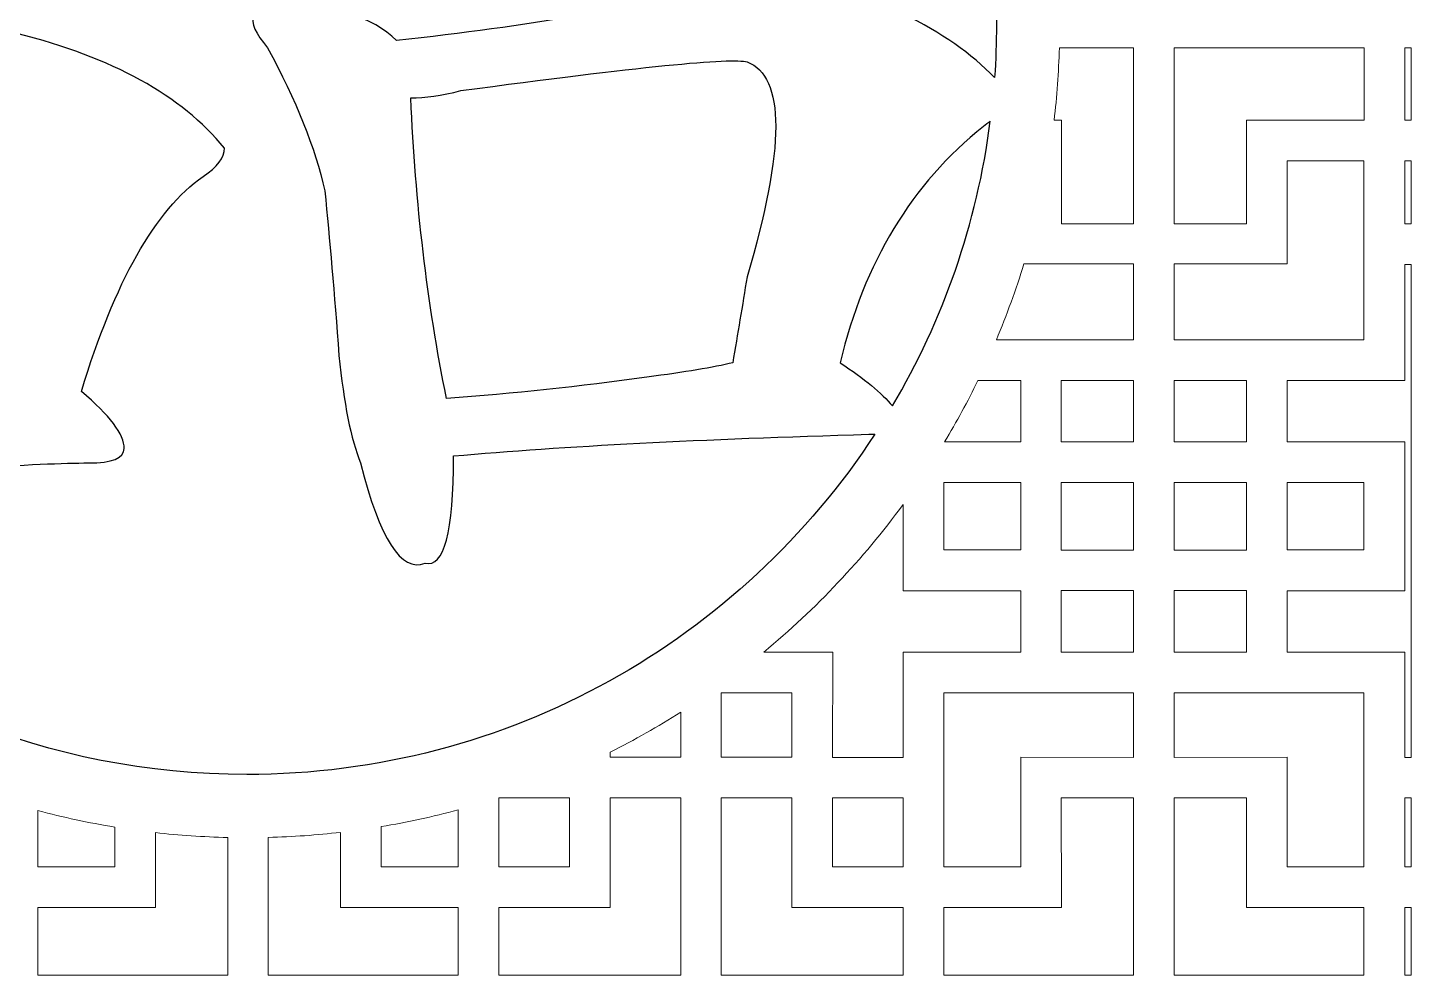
# Model space of a CAD drawing. Header units: centimetres. Extents: x -193 to 324, y -200 to 64.
# Drawn here: x -9.3 to 51.9, y -110 to -68.1 of the extents above; entities that cross this region are included whole.
import ezdxf

# ---------------------------------------------------------------- set-up
doc = ezdxf.new("R2010")
doc.units = ezdxf.units.CM
doc.header["$MEASUREMENT"] = 0
doc.layers.add('layer 1', color=7, linetype='Continuous')

msp = doc.modelspace()

# ---------------------------------------------------------------- linework, layer by layer
at = {"layer": 'layer 1', "color": 114}
for points, knots in [([(-16.30946, -39.21366), (-26.19893, -44.96351), (-32.84914, -55.67453), (-32.84914, -67.93565), (-32.84914, -67.93565), (-32.84914, -75.38704), (-30.39301, -82.26597), (-26.24635, -87.80673), (-26.24635, -87.80673), (-26.54278, -87.09723), (-26.72474, -85.98844), (-26.94446, -84.48589), (-26.94446, -84.48589), (-27.31544, -81.94894), (-27.68841, -79.62994), (-27.8913, -77.50631), (-27.8913, -77.50631), (-28.74346, -74.55757), (-29.58209, -72.54215), (-30.43425, -71.4871), (-30.43425, -71.4871), (-31.27288, -70.21562), (-30.96178, -69.57988), (-29.47388, -69.57988), (-29.47388, -69.57988), (-27.16088, -69.57988), (-25.36188, -70.21562), (-24.0904, -71.4871), (-24.0904, -71.4871), (-18.16587, -70.85136), (-13.72924, -69.90452), (-10.7805, -68.63304), (-10.7805, -68.63304), (-10.34766, -68.43015), (-10.03655, -68.32194), (-9.82013, -68.32194), (-9.82013, -68.32194), (-5.59992, -69.37699), (-2.52944, -71.06778), (-0.63576, -73.39431), (-0.63576, -73.39431), (-0.63576, -73.81362), (-0.94686, -74.23294), (-1.5826, -74.65226), (-1.5826, -74.65226), (-3.69271, -76.14015), (-5.49171, -79.30531), (-6.96608, -84.17479), (-6.96608, -84.17479), (-5.70813, -85.22984), (-5.07239, -86.06847), (-5.07239, -86.70421), (-5.07239, -86.70421), (-5.07239, -87.12353), (-5.59992, -87.33995), (-6.65497, -87.33995), (-6.65497, -87.33995), (-8.76508, -87.33995), (-13.83745, -87.65105), (-21.87209, -88.28679), (-21.87209, -88.28679), (-21.87209, -90.10958), (-22.05688, -91.37801), (-22.4304, -92.08418), (-22.4304, -92.08418), (-16.48461, -97.69546), (-8.46782, -101.13565), (0.35086, -101.13565), (0.35086, -101.13565), (11.9961, -101.13565), (22.24305, -95.13671), (28.16926, -86.06121), (28.16926, -86.06121), (28.08605, -86.06606), (27.99785, -86.06579), (27.90479, -86.06847), (27.90479, -86.06847), (20.50582, -86.2822), (14.37846, -86.596), (9.50899, -87.02884), (9.50899, -87.02884), (9.50899, -90.41042), (9.08967, -91.993), (8.25104, -91.77658), (8.25104, -91.77658), (7.19599, -92.1959), (6.23562, -90.72153), (5.39698, -87.33995), (5.39698, -87.33995), (4.96414, -86.28489), (4.65304, -84.70231), (4.43661, -82.57868), (4.43661, -82.57868), (4.23372, -79.83284), (4.0173, -77.41163), (3.8144, -75.28799), (3.8144, -75.28799), (3.38156, -73.39431), (2.54293, -71.27067), (1.27145, -68.95767), (1.27145, -68.95767), (0.2164, -67.6862), (0.43282, -67.05046), (1.90719, -67.05046), (1.90719, -67.05046), (4.23372, -67.05046), (5.92451, -67.57799), (6.97956, -68.63304), (6.97956, -68.63304), (12.89057, -67.9973), (17.65183, -67.15867), (21.24984, -66.10362), (21.24984, -66.10362), (22.30489, -65.67078), (23.04546, -65.37472), (23.46815, -65.46788), (23.46815, -65.46788), (28.11701, -66.49254), (31.43304, -68.1776), (33.47008, -70.26905), (33.47008, -70.26905), (33.52364, -69.4982), (33.55086, -68.72009), (33.55086, -67.93565), (33.55086, -67.93565), (33.55086, -56.71138), (27.9778, -46.78621), (19.44846, -40.77679), (19.44846, -40.77679), (19.56162, -40.97996), (19.63006, -41.18021), (19.65373, -41.3775), (19.65373, -41.3775), (19.45084, -41.79681), (18.92331, -42.32434), (18.07115, -42.96008), (18.07115, -42.96008), (15.10889, -45.2866), (13.2152, -48.87108), (12.36304, -53.74056), (12.36304, -53.74056), (13.2152, -54.36277), (13.63452, -54.99851), (13.63452, -55.63424), (13.63452, -55.63424), (13.41809, -56.05356), (12.79588, -56.26998), (11.7273, -56.26998), (11.7273, -56.26998), (10.67225, -56.4864), (8.98146, -56.6893), (6.65493, -56.90572), (6.65493, -56.90572), (2.43472, -57.12214), (-2.00192, -57.43324), (-6.65497, -57.85256), (-6.65497, -57.85256), (-6.65497, -59.97619), (-7.1825, -60.92304), (-8.23755, -60.70661), (-8.23755, -60.70661), (-9.2926, -60.92304), (-10.14476, -59.86798), (-10.7805, -57.54145), (-10.7805, -57.54145), (-11.19982, -56.90572), (-11.61913, -55.43135), (-12.03845, -53.10482), (-12.03845, -53.10482), (-12.25487, -50.98119), (-12.67419, -48.34355), (-13.30992, -45.17839), (-13.30992, -45.17839), (-14.16208, -42.21613), (-15.10892, -40.30892), (-16.16398, -39.47028), (-16.16398, -39.47028), (-16.2178, -39.38096), (-16.2663, -39.29542), (-16.30946, -39.21366)], [0, 0, 0, 0, 0.02173913, 0.02173913, 0.02173913, 0.02173913, 0.04347826, 0.04347826, 0.04347826, 0.04347826, 0.06521739, 0.06521739, 0.06521739, 0.06521739, 0.08695652, 0.08695652, 0.08695652, 0.08695652, 0.10869565, 0.10869565, 0.10869565, 0.10869565, 0.13043478, 0.13043478, 0.13043478, 0.13043478, 0.15217391, 0.15217391, 0.15217391, 0.15217391, 0.17391304, 0.17391304, 0.17391304, 0.17391304, 0.19565217, 0.19565217, 0.19565217, 0.19565217, 0.2173913, 0.2173913, 0.2173913, 0.2173913, 0.23913043, 0.23913043, 0.23913043, 0.23913043, 0.26086957, 0.26086957, 0.26086957, 0.26086957, 0.2826087, 0.2826087, 0.2826087, 0.2826087, 0.30434783, 0.30434783, 0.30434783, 0.30434783, 0.32608696, 0.32608696, 0.32608696, 0.32608696, 0.34782609, 0.34782609, 0.34782609, 0.34782609, 0.36956522, 0.36956522, 0.36956522, 0.36956522, 0.39130435, 0.39130435, 0.39130435, 0.39130435, 0.41304348, 0.41304348, 0.41304348, 0.41304348, 0.43478261, 0.43478261, 0.43478261, 0.43478261, 0.45652174, 0.45652174, 0.45652174, 0.45652174, 0.47826087, 0.47826087, 0.47826087, 0.47826087, 0.5, 0.5, 0.5, 0.5, 0.52173913, 0.52173913, 0.52173913, 0.52173913, 0.54347826, 0.54347826, 0.54347826, 0.54347826, 0.56521739, 0.56521739, 0.56521739, 0.56521739, 0.58695652, 0.58695652, 0.58695652, 0.58695652, 0.60869565, 0.60869565, 0.60869565, 0.60869565, 0.63043478, 0.63043478, 0.63043478, 0.63043478, 0.65217391, 0.65217391, 0.65217391, 0.65217391, 0.67391304, 0.67391304, 0.67391304, 0.67391304, 0.69565217, 0.69565217, 0.69565217, 0.69565217, 0.7173913, 0.7173913, 0.7173913, 0.7173913, 0.73913043, 0.73913043, 0.73913043, 0.73913043, 0.76086957, 0.76086957, 0.76086957, 0.76086957, 0.7826087, 0.7826087, 0.7826087, 0.7826087, 0.80434783, 0.80434783, 0.80434783, 0.80434783, 0.82608696, 0.82608696, 0.82608696, 0.82608696, 0.84782609, 0.84782609, 0.84782609, 0.84782609, 0.86956522, 0.86956522, 0.86956522, 0.86956522, 0.89130435, 0.89130435, 0.89130435, 0.89130435, 0.91304348, 0.91304348, 0.91304348, 0.91304348, 0.93478261, 0.93478261, 0.93478261, 0.93478261, 0.95652174, 0.95652174, 0.95652174, 0.95652174, 1, 1, 1, 1]), ([(22.50779, -69.57988), (21.87205, -69.37699), (17.65183, -69.7963), (9.83362, -70.85136), (9.83362, -70.85136), (8.98146, -71.06778), (8.25104, -71.17599), (7.6153, -71.17599), (7.6153, -71.17599), (7.8182, -75.81552), (8.34572, -80.26568), (9.19788, -84.48589), (9.19788, -84.48589), (12.16015, -84.26947), (15.10889, -83.95837), (18.07115, -83.53905), (18.07115, -83.53905), (19.76194, -83.32263), (21.03342, -83.10621), (21.87205, -82.90331), (21.87205, -82.90331), (22.08847, -81.63184), (22.30489, -80.36036), (22.50779, -79.10242), (22.50779, -79.10242), (24.19858, -73.39431), (24.19858, -70.21562), (22.50779, -69.57988)], [0, 0, 0, 0, 0.125, 0.125, 0.125, 0.125, 0.25, 0.25, 0.25, 0.25, 0.375, 0.375, 0.375, 0.375, 0.5, 0.5, 0.5, 0.5, 0.625, 0.625, 0.625, 0.625, 0.75, 0.75, 0.75, 0.75, 1, 1, 1, 1]), ([(33.2787, -72.20478), (32.6934, -76.76208), (31.18373, -81.03058), (28.94374, -84.81599), (28.94374, -84.81599), (28.471, -84.25129), (27.70627, -83.61101), (26.63331, -82.90331), (26.63331, -82.90331), (27.68837, -78.46668), (29.79847, -74.97689), (32.97716, -72.43394), (32.97716, -72.43394), (33.08431, -72.35444), (33.18485, -72.27801), (33.2787, -72.20478)], [0, 0, 0, 0, 0.2, 0.2, 0.2, 0.2, 0.4, 0.4, 0.4, 0.4, 0.6, 0.6, 0.6, 0.6, 1, 1, 1, 1])]:
    msp.add_open_spline(points, degree=3, knots=knots, dxfattribs=at)
at = {"layer": 'layer 1', "color": 114, "lineweight": 9}
for points, knots in [([(36.33651, -68.96236), (36.33651, -68.96236), (39.62442, -68.9624), (39.62442, -68.9624), (39.62442, -68.9624), (39.62442, -68.9624), (39.62442, -76.7524), (39.62442, -76.7524), (39.62442, -76.7524), (39.62442, -76.7524), (36.42692, -76.7524), (36.42692, -76.7524), (36.42692, -76.7524), (36.42692, -76.7524), (36.42692, -72.1624), (36.42692, -72.1624), (36.42692, -72.1624), (36.42692, -72.1624), (36.10526, -72.16241), (36.10526, -72.16241), (36.10526, -72.16241), (36.22853, -71.10894), (36.30628, -70.04157), (36.33651, -68.96236)], [0, 0, 0, 0, 0.14285714, 0.14285714, 0.14285714, 0.14285714, 0.28571429, 0.28571429, 0.28571429, 0.28571429, 0.42857143, 0.42857143, 0.42857143, 0.42857143, 0.57142857, 0.57142857, 0.57142857, 0.57142857, 0.71428571, 0.71428571, 0.71428571, 0.71428571, 1, 1, 1, 1]), ([(41.42398, -68.9624), (41.42398, -68.9624), (41.42398, -76.7524), (41.42398, -76.7524), (41.42398, -76.7524), (41.42398, -76.7524), (44.62148, -76.7524), (44.62148, -76.7524), (44.62148, -76.7524), (44.62148, -76.7524), (44.62148, -72.1624), (44.62148, -72.1624), (44.62148, -72.1624), (44.62148, -72.1624), (49.82898, -72.1624), (49.82898, -72.1624), (49.82898, -72.1624), (49.82898, -72.1624), (49.82898, -68.9624), (49.82898, -68.9624), (49.82898, -68.9624), (49.82898, -68.9624), (41.42398, -68.9624), (41.42398, -68.9624)], [0, 0, 0, 0, 0.14285714, 0.14285714, 0.14285714, 0.14285714, 0.28571429, 0.28571429, 0.28571429, 0.28571429, 0.42857143, 0.42857143, 0.42857143, 0.42857143, 0.57142857, 0.57142857, 0.57142857, 0.57142857, 0.71428571, 0.71428571, 0.71428571, 0.71428571, 1, 1, 1, 1]), ([(51.92243, -72.16238), (51.92243, -72.16238), (51.62898, -72.1624), (51.62898, -72.1624), (51.62898, -72.1624), (51.62898, -72.1624), (51.62898, -68.9624), (51.62898, -68.9624), (51.62898, -68.9624), (51.62898, -68.9624), (51.92243, -68.9624), (51.92243, -68.9624), (51.92243, -68.9624), (51.92243, -68.9624), (51.92243, -72.16238), (51.92243, -72.16238)], [0, 0, 0, 0, 0.2, 0.2, 0.2, 0.2, 0.4, 0.4, 0.4, 0.4, 0.6, 0.6, 0.6, 0.6, 1, 1, 1, 1]), ([(49.82648, -81.88739), (49.82648, -81.88739), (49.82648, -73.9624), (49.82648, -73.9624), (49.82648, -73.9624), (49.82648, -73.9624), (46.42245, -73.9624), (46.42245, -73.9624), (46.42245, -73.9624), (46.42245, -73.9624), (46.42398, -78.51865), (46.42398, -78.51865), (46.42398, -78.51865), (46.42398, -78.51865), (41.42398, -78.51865), (41.42398, -78.51865), (41.42398, -78.51865), (41.42398, -78.51865), (41.42398, -81.88739), (41.42398, -81.88739), (41.42398, -81.88739), (41.42398, -81.88739), (49.82648, -81.88739), (49.82648, -81.88739)], [0, 0, 0, 0, 0.14285714, 0.14285714, 0.14285714, 0.14285714, 0.28571429, 0.28571429, 0.28571429, 0.28571429, 0.42857143, 0.42857143, 0.42857143, 0.42857143, 0.57142857, 0.57142857, 0.57142857, 0.57142857, 0.71428571, 0.71428571, 0.71428571, 0.71428571, 1, 1, 1, 1]), ([(51.92243, -76.75241), (51.92243, -76.75241), (51.62898, -76.7524), (51.62898, -76.7524), (51.62898, -76.7524), (51.62898, -76.7524), (51.62898, -73.9624), (51.62898, -73.9624), (51.62898, -73.9624), (51.62898, -73.9624), (51.92243, -73.96239), (51.92243, -73.96239), (51.92243, -73.96239), (51.92243, -73.96239), (51.92243, -76.75241), (51.92243, -76.75241)], [0, 0, 0, 0, 0.2, 0.2, 0.2, 0.2, 0.4, 0.4, 0.4, 0.4, 0.6, 0.6, 0.6, 0.6, 1, 1, 1, 1]), ([(33.54652, -81.88745), (33.54652, -81.88745), (39.62442, -81.88739), (39.62442, -81.88739), (39.62442, -81.88739), (39.62442, -81.88739), (39.62442, -78.51865), (39.62442, -78.51865), (39.62442, -78.51865), (39.62442, -78.51865), (34.76955, -78.51862), (34.76955, -78.51862), (34.76955, -78.51862), (34.41673, -79.66707), (34.008, -80.79108), (33.54652, -81.88745)], [0, 0, 0, 0, 0.2, 0.2, 0.2, 0.2, 0.4, 0.4, 0.4, 0.4, 0.6, 0.6, 0.6, 0.6, 1, 1, 1, 1]), ([(51.92243, -100.37738), (51.92243, -100.37738), (51.62898, -100.3774), (51.62898, -100.3774), (51.62898, -100.3774), (51.62898, -100.3774), (51.62898, -95.7149), (51.62898, -95.7149), (51.62898, -95.7149), (51.62898, -95.7149), (46.42398, -95.71739), (46.42398, -95.71739), (46.42398, -95.71739), (46.42398, -95.71739), (46.42398, -92.99739), (46.42398, -92.99739), (46.42398, -92.99739), (46.42398, -92.99739), (51.62898, -92.9974), (51.62898, -92.9974), (51.62898, -92.9974), (51.62898, -92.9974), (51.62898, -86.40239), (51.62898, -86.40239), (51.62898, -86.40239), (51.62898, -86.40239), (46.42398, -86.4024), (46.42398, -86.4024), (46.42398, -86.4024), (46.42398, -86.4024), (46.42398, -83.68989), (46.42398, -83.68989), (46.42398, -83.68989), (46.42398, -83.68989), (51.62898, -83.68989), (51.62898, -83.68989), (51.62898, -83.68989), (51.62898, -83.68989), (51.62898, -78.55239), (51.62898, -78.55239), (51.62898, -78.55239), (51.62898, -78.55239), (51.92243, -78.55238), (51.92243, -78.55238), (51.92243, -78.55238), (51.92243, -78.55238), (51.92243, -100.37738), (51.92243, -100.37738)], [0, 0, 0, 0, 0.07692308, 0.07692308, 0.07692308, 0.07692308, 0.15384615, 0.15384615, 0.15384615, 0.15384615, 0.23076923, 0.23076923, 0.23076923, 0.23076923, 0.30769231, 0.30769231, 0.30769231, 0.30769231, 0.38461538, 0.38461538, 0.38461538, 0.38461538, 0.46153846, 0.46153846, 0.46153846, 0.46153846, 0.53846154, 0.53846154, 0.53846154, 0.53846154, 0.61538462, 0.61538462, 0.61538462, 0.61538462, 0.69230769, 0.69230769, 0.69230769, 0.69230769, 0.76923077, 0.76923077, 0.76923077, 0.76923077, 0.84615385, 0.84615385, 0.84615385, 0.84615385, 1, 1, 1, 1]), ([(31.25836, -86.40244), (31.25836, -86.40244), (34.62442, -86.4024), (34.62442, -86.4024), (34.62442, -86.4024), (34.62442, -86.4024), (34.62442, -83.68989), (34.62442, -83.68989), (34.62442, -83.68989), (34.62442, -83.68989), (32.72848, -83.68993), (32.72848, -83.68993), (32.72848, -83.68993), (32.27641, -84.61708), (31.78565, -85.52196), (31.25836, -86.40244)], [0, 0, 0, 0, 0.2, 0.2, 0.2, 0.2, 0.4, 0.4, 0.4, 0.4, 0.6, 0.6, 0.6, 0.6, 1, 1, 1, 1]), ([(36.42442, -83.6874), (36.42442, -83.6874), (39.62442, -83.6874), (39.62442, -83.6874), (39.62442, -83.6874), (39.62442, -83.6874), (39.62442, -86.4024), (39.62442, -86.4024), (39.62442, -86.4024), (39.62442, -86.4024), (36.42442, -86.4024), (36.42442, -86.4024), (36.42442, -86.4024), (36.42442, -86.4024), (36.42442, -83.6874), (36.42442, -83.6874)], [0, 0, 0, 0, 0.2, 0.2, 0.2, 0.2, 0.4, 0.4, 0.4, 0.4, 0.6, 0.6, 0.6, 0.6, 1, 1, 1, 1]), ([(44.62398, -83.6874), (44.62398, -83.6874), (41.42398, -83.6874), (41.42398, -83.6874), (41.42398, -83.6874), (41.42398, -83.6874), (41.42398, -86.4024), (41.42398, -86.4024), (41.42398, -86.4024), (41.42398, -86.4024), (44.62398, -86.4024), (44.62398, -86.4024), (44.62398, -86.4024), (44.62398, -86.4024), (44.62398, -83.6874), (44.62398, -83.6874)], [0, 0, 0, 0, 0.2, 0.2, 0.2, 0.2, 0.4, 0.4, 0.4, 0.4, 0.6, 0.6, 0.6, 0.6, 1, 1, 1, 1]), ([(31.22192, -88.2024), (31.22192, -88.2024), (34.62942, -88.2024), (34.62942, -88.2024), (34.62942, -88.2024), (34.62942, -88.2024), (34.62942, -91.19239), (34.62942, -91.19239), (34.62942, -91.19239), (34.62942, -91.19239), (31.22192, -91.19239), (31.22192, -91.19239), (31.22192, -91.19239), (31.22192, -91.19239), (31.22192, -88.2024), (31.22192, -88.2024)], [0, 0, 0, 0, 0.2, 0.2, 0.2, 0.2, 0.4, 0.4, 0.4, 0.4, 0.6, 0.6, 0.6, 0.6, 1, 1, 1, 1]), ([(36.42442, -88.2024), (36.42442, -88.2024), (39.62442, -88.2024), (39.62442, -88.2024), (39.62442, -88.2024), (39.62442, -88.2024), (39.62442, -91.19739), (39.62442, -91.19739), (39.62442, -91.19739), (39.62442, -91.19739), (36.42442, -91.19739), (36.42442, -91.19739), (36.42442, -91.19739), (36.42442, -91.19739), (36.42442, -88.2024), (36.42442, -88.2024)], [0, 0, 0, 0, 0.2, 0.2, 0.2, 0.2, 0.4, 0.4, 0.4, 0.4, 0.6, 0.6, 0.6, 0.6, 1, 1, 1, 1]), ([(44.62398, -88.2024), (44.62398, -88.2024), (41.42398, -88.2024), (41.42398, -88.2024), (41.42398, -88.2024), (41.42398, -88.2024), (41.42398, -91.19739), (41.42398, -91.19739), (41.42398, -91.19739), (41.42398, -91.19739), (44.62398, -91.19739), (44.62398, -91.19739), (44.62398, -91.19739), (44.62398, -91.19739), (44.62398, -88.2024), (44.62398, -88.2024)], [0, 0, 0, 0, 0.2, 0.2, 0.2, 0.2, 0.4, 0.4, 0.4, 0.4, 0.6, 0.6, 0.6, 0.6, 1, 1, 1, 1]), ([(49.82648, -88.2024), (49.82648, -88.2024), (46.41898, -88.2024), (46.41898, -88.2024), (46.41898, -88.2024), (46.41898, -88.2024), (46.41898, -91.19239), (46.41898, -91.19239), (46.41898, -91.19239), (46.41898, -91.19239), (49.82648, -91.19239), (49.82648, -91.19239), (49.82648, -91.19239), (49.82648, -91.19239), (49.82648, -88.2024), (49.82648, -88.2024)], [0, 0, 0, 0, 0.2, 0.2, 0.2, 0.2, 0.4, 0.4, 0.4, 0.4, 0.6, 0.6, 0.6, 0.6, 1, 1, 1, 1]), ([(23.24463, -95.71742), (23.24463, -95.71742), (26.30439, -95.71739), (26.30439, -95.71739), (26.30439, -95.71739), (26.30439, -95.71739), (26.29192, -100.3774), (26.29192, -100.3774), (26.29192, -100.3774), (26.29192, -100.3774), (29.41942, -100.3774), (29.41942, -100.3774), (29.41942, -100.3774), (29.41942, -100.3774), (29.41942, -95.7149), (29.41942, -95.7149), (29.41942, -95.7149), (29.41942, -95.7149), (34.62442, -95.71739), (34.62442, -95.71739), (34.62442, -95.71739), (34.62442, -95.71739), (34.62442, -92.99739), (34.62442, -92.99739), (34.62442, -92.99739), (34.62442, -92.99739), (29.41942, -92.9974), (29.41942, -92.9974), (29.41942, -92.9974), (29.41942, -92.9974), (29.41958, -89.17413), (29.41958, -89.17413), (29.41958, -89.17413), (27.64076, -91.60438), (25.56456, -93.80336), (23.24463, -95.71742)], [0, 0, 0, 0, 0.1, 0.1, 0.1, 0.1, 0.2, 0.2, 0.2, 0.2, 0.3, 0.3, 0.3, 0.3, 0.4, 0.4, 0.4, 0.4, 0.5, 0.5, 0.5, 0.5, 0.6, 0.6, 0.6, 0.6, 0.7, 0.7, 0.7, 0.7, 0.8, 0.8, 0.8, 0.8, 1, 1, 1, 1]), ([(36.42442, -92.9949), (36.42442, -92.9949), (39.62442, -92.9949), (39.62442, -92.9949), (39.62442, -92.9949), (39.62442, -92.9949), (39.62442, -95.71739), (39.62442, -95.71739), (39.62442, -95.71739), (39.62442, -95.71739), (36.42442, -95.71739), (36.42442, -95.71739), (36.42442, -95.71739), (36.42442, -95.71739), (36.42442, -92.9949), (36.42442, -92.9949)], [0, 0, 0, 0, 0.2, 0.2, 0.2, 0.2, 0.4, 0.4, 0.4, 0.4, 0.6, 0.6, 0.6, 0.6, 1, 1, 1, 1]), ([(44.62398, -92.9949), (44.62398, -92.9949), (41.42398, -92.9949), (41.42398, -92.9949), (41.42398, -92.9949), (41.42398, -92.9949), (41.42398, -95.71739), (41.42398, -95.71739), (41.42398, -95.71739), (41.42398, -95.71739), (44.62398, -95.71739), (44.62398, -95.71739), (44.62398, -95.71739), (44.62398, -95.71739), (44.62398, -92.9949), (44.62398, -92.9949)], [0, 0, 0, 0, 0.2, 0.2, 0.2, 0.2, 0.4, 0.4, 0.4, 0.4, 0.6, 0.6, 0.6, 0.6, 1, 1, 1, 1]), ([(21.35692, -97.5149), (21.35692, -97.5149), (24.48942, -97.5149), (24.48942, -97.5149), (24.48942, -97.5149), (24.48942, -97.5149), (24.48942, -100.3724), (24.48942, -100.3724), (24.48942, -100.3724), (24.48942, -100.3724), (21.35692, -100.3724), (21.35692, -100.3724), (21.35692, -100.3724), (21.35692, -100.3724), (21.35692, -97.5149), (21.35692, -97.5149)], [0, 0, 0, 0, 0.2, 0.2, 0.2, 0.2, 0.4, 0.4, 0.4, 0.4, 0.6, 0.6, 0.6, 0.6, 1, 1, 1, 1]), ([(34.62442, -100.3724), (34.62442, -100.3724), (39.62442, -100.3774), (39.62442, -100.3774), (39.62442, -100.3774), (39.62442, -100.3774), (39.62442, -97.5174), (39.62442, -97.5174), (39.62442, -97.5174), (39.62442, -97.5174), (31.22192, -97.5174), (31.22192, -97.5174), (31.22192, -97.5174), (31.22192, -97.5174), (31.22192, -105.2199), (31.22192, -105.2199), (31.22192, -105.2199), (31.22192, -105.2199), (34.62442, -105.2199), (34.62442, -105.2199), (34.62442, -105.2199), (34.62442, -105.2199), (34.62442, -100.3724), (34.62442, -100.3724)], [0, 0, 0, 0, 0.14285714, 0.14285714, 0.14285714, 0.14285714, 0.28571429, 0.28571429, 0.28571429, 0.28571429, 0.42857143, 0.42857143, 0.42857143, 0.42857143, 0.57142857, 0.57142857, 0.57142857, 0.57142857, 0.71428571, 0.71428571, 0.71428571, 0.71428571, 1, 1, 1, 1]), ([(46.42398, -100.3724), (46.42398, -100.3724), (41.42398, -100.3774), (41.42398, -100.3774), (41.42398, -100.3774), (41.42398, -100.3774), (41.42398, -97.5174), (41.42398, -97.5174), (41.42398, -97.5174), (41.42398, -97.5174), (49.82648, -97.5174), (49.82648, -97.5174), (49.82648, -97.5174), (49.82648, -97.5174), (49.82648, -105.2199), (49.82648, -105.2199), (49.82648, -105.2199), (49.82648, -105.2199), (46.42398, -105.2199), (46.42398, -105.2199), (46.42398, -105.2199), (46.42398, -105.2199), (46.42398, -100.3724), (46.42398, -100.3724)], [0, 0, 0, 0, 0.14285714, 0.14285714, 0.14285714, 0.14285714, 0.28571429, 0.28571429, 0.28571429, 0.28571429, 0.42857143, 0.42857143, 0.42857143, 0.42857143, 0.57142857, 0.57142857, 0.57142857, 0.57142857, 0.71428571, 0.71428571, 0.71428571, 0.71428571, 1, 1, 1, 1]), ([(16.44693, -100.14437), (16.44693, -100.14437), (16.44692, -100.3724), (16.44692, -100.3724), (16.44692, -100.3724), (16.44692, -100.3724), (19.57692, -100.3724), (19.57692, -100.3724), (19.57692, -100.3724), (19.57692, -100.3724), (19.57696, -98.37556), (19.57696, -98.37556), (19.57696, -98.37556), (18.56653, -99.01518), (17.52208, -99.60591), (16.44693, -100.14437)], [0, 0, 0, 0, 0.2, 0.2, 0.2, 0.2, 0.4, 0.4, 0.4, 0.4, 0.6, 0.6, 0.6, 0.6, 1, 1, 1, 1]), ([(11.51442, -102.1724), (11.51442, -102.1724), (14.64692, -102.1724), (14.64692, -102.1724), (14.64692, -102.1724), (14.64692, -102.1724), (14.64692, -105.2199), (14.64692, -105.2199), (14.64692, -105.2199), (14.64692, -105.2199), (11.51442, -105.2199), (11.51442, -105.2199), (11.51442, -105.2199), (11.51442, -105.2199), (11.51442, -102.1724), (11.51442, -102.1724)], [0, 0, 0, 0, 0.2, 0.2, 0.2, 0.2, 0.4, 0.4, 0.4, 0.4, 0.6, 0.6, 0.6, 0.6, 1, 1, 1, 1]), ([(16.44692, -107.0199), (16.44692, -107.0199), (16.44692, -102.1749), (16.44692, -102.1749), (16.44692, -102.1749), (16.44692, -102.1749), (19.57692, -102.1749), (19.57692, -102.1749), (19.57692, -102.1749), (19.57692, -102.1749), (19.57692, -110.0299), (19.57692, -110.0299), (19.57692, -110.0299), (19.57692, -110.0299), (11.51442, -110.0299), (11.51442, -110.0299), (11.51442, -110.0299), (11.51442, -110.0299), (11.51442, -107.0199), (11.51442, -107.0199), (11.51442, -107.0199), (11.51442, -107.0199), (16.44692, -107.0199), (16.44692, -107.0199)], [0, 0, 0, 0, 0.14285714, 0.14285714, 0.14285714, 0.14285714, 0.28571429, 0.28571429, 0.28571429, 0.28571429, 0.42857143, 0.42857143, 0.42857143, 0.42857143, 0.57142857, 0.57142857, 0.57142857, 0.57142857, 0.71428571, 0.71428571, 0.71428571, 0.71428571, 1, 1, 1, 1]), ([(21.35692, -110.0299), (21.35692, -110.0299), (21.35692, -102.1749), (21.35692, -102.1749), (21.35692, -102.1749), (21.35692, -102.1749), (24.48943, -102.1749), (24.48943, -102.1749), (24.48943, -102.1749), (24.48943, -102.1749), (24.48692, -107.0199), (24.48692, -107.0199), (24.48692, -107.0199), (24.48692, -107.0199), (29.41942, -107.0199), (29.41942, -107.0199), (29.41942, -107.0199), (29.41942, -107.0199), (29.41942, -110.0299), (29.41942, -110.0299), (29.41942, -110.0299), (29.41942, -110.0299), (21.35692, -110.0299), (21.35692, -110.0299)], [0, 0, 0, 0, 0.14285714, 0.14285714, 0.14285714, 0.14285714, 0.28571429, 0.28571429, 0.28571429, 0.28571429, 0.42857143, 0.42857143, 0.42857143, 0.42857143, 0.57142857, 0.57142857, 0.57142857, 0.57142857, 0.71428571, 0.71428571, 0.71428571, 0.71428571, 1, 1, 1, 1]), ([(26.28692, -102.1724), (26.28692, -102.1724), (29.41942, -102.1724), (29.41942, -102.1724), (29.41942, -102.1724), (29.41942, -102.1724), (29.41942, -105.2199), (29.41942, -105.2199), (29.41942, -105.2199), (29.41942, -105.2199), (26.28692, -105.2199), (26.28692, -105.2199), (26.28692, -105.2199), (26.28692, -105.2199), (26.28692, -102.1724), (26.28692, -102.1724)], [0, 0, 0, 0, 0.2, 0.2, 0.2, 0.2, 0.4, 0.4, 0.4, 0.4, 0.6, 0.6, 0.6, 0.6, 1, 1, 1, 1]), ([(39.62442, -110.0299), (39.62442, -110.0299), (39.62442, -102.1749), (39.62442, -102.1749), (39.62442, -102.1749), (39.62442, -102.1749), (36.42442, -102.1749), (36.42442, -102.1749), (36.42442, -102.1749), (36.42442, -102.1749), (36.42692, -107.0199), (36.42692, -107.0199), (36.42692, -107.0199), (36.42692, -107.0199), (31.22192, -107.0199), (31.22192, -107.0199), (31.22192, -107.0199), (31.22192, -107.0199), (31.22192, -110.0299), (31.22192, -110.0299), (31.22192, -110.0299), (31.22192, -110.0299), (39.62442, -110.0299), (39.62442, -110.0299)], [0, 0, 0, 0, 0.14285714, 0.14285714, 0.14285714, 0.14285714, 0.28571429, 0.28571429, 0.28571429, 0.28571429, 0.42857143, 0.42857143, 0.42857143, 0.42857143, 0.57142857, 0.57142857, 0.57142857, 0.57142857, 0.71428571, 0.71428571, 0.71428571, 0.71428571, 1, 1, 1, 1]), ([(41.42398, -110.0299), (41.42398, -110.0299), (41.42398, -102.1749), (41.42398, -102.1749), (41.42398, -102.1749), (41.42398, -102.1749), (44.62398, -102.1749), (44.62398, -102.1749), (44.62398, -102.1749), (44.62398, -102.1749), (44.62148, -107.0199), (44.62148, -107.0199), (44.62148, -107.0199), (44.62148, -107.0199), (49.82648, -107.0199), (49.82648, -107.0199), (49.82648, -107.0199), (49.82648, -107.0199), (49.82648, -110.0299), (49.82648, -110.0299), (49.82648, -110.0299), (49.82648, -110.0299), (41.42398, -110.0299), (41.42398, -110.0299)], [0, 0, 0, 0, 0.14285714, 0.14285714, 0.14285714, 0.14285714, 0.28571429, 0.28571429, 0.28571429, 0.28571429, 0.42857143, 0.42857143, 0.42857143, 0.42857143, 0.57142857, 0.57142857, 0.57142857, 0.57142857, 0.71428571, 0.71428571, 0.71428571, 0.71428571, 1, 1, 1, 1]), ([(51.92243, -105.21983), (51.92243, -105.21983), (51.62898, -105.2199), (51.62898, -105.2199), (51.62898, -105.2199), (51.62898, -105.2199), (51.62898, -102.1724), (51.62898, -102.1724), (51.62898, -102.1724), (51.62898, -102.1724), (51.92243, -102.1724), (51.92243, -102.1724), (51.92243, -102.1724), (51.92243, -102.1724), (51.92243, -105.21983), (51.92243, -105.21983)], [0, 0, 0, 0, 0.2, 0.2, 0.2, 0.2, 0.4, 0.4, 0.4, 0.4, 0.6, 0.6, 0.6, 0.6, 1, 1, 1, 1]), ([(-8.89159, -102.73768), (-8.89159, -102.73768), (-8.89333, -105.2199), (-8.89333, -105.2199), (-8.89333, -105.2199), (-8.89333, -105.2199), (-5.49083, -105.2199), (-5.49083, -105.2199), (-5.49083, -105.2199), (-5.49083, -105.2199), (-5.4908, -103.46389), (-5.4908, -103.46389), (-5.4908, -103.46389), (-6.6437, -103.27569), (-7.77823, -103.03269), (-8.89159, -102.73768)], [0, 0, 0, 0, 0.2, 0.2, 0.2, 0.2, 0.4, 0.4, 0.4, 0.4, 0.6, 0.6, 0.6, 0.6, 1, 1, 1, 1]), ([(6.30943, -103.44463), (6.30943, -103.44463), (6.30942, -105.2199), (6.30942, -105.2199), (6.30942, -105.2199), (6.30942, -105.2199), (9.71192, -105.2199), (9.71192, -105.2199), (9.71192, -105.2199), (9.71192, -105.2199), (9.71021, -102.70652), (9.71021, -102.70652), (9.71021, -102.70652), (8.597, -103.00553), (7.46247, -103.2525), (6.30943, -103.44463)], [0, 0, 0, 0, 0.2, 0.2, 0.2, 0.2, 0.4, 0.4, 0.4, 0.4, 0.6, 0.6, 0.6, 0.6, 1, 1, 1, 1]), ([(-3.69002, -103.71129), (-3.69002, -103.71129), (-3.68834, -107.0199), (-3.68834, -107.0199), (-3.68834, -107.0199), (-3.68834, -107.0199), (-8.89333, -107.0199), (-8.89333, -107.0199), (-8.89333, -107.0199), (-8.89333, -107.0199), (-8.89333, -110.0299), (-8.89333, -110.0299), (-8.89333, -110.0299), (-8.89333, -110.0299), (-0.49083, -110.0299), (-0.49083, -110.0299), (-0.49083, -110.0299), (-0.49083, -110.0299), (-0.49081, -103.92601), (-0.49081, -103.92601), (-0.49081, -103.92601), (-1.56959, -103.90126), (-2.63669, -103.82901), (-3.69002, -103.71129)], [0, 0, 0, 0, 0.14285714, 0.14285714, 0.14285714, 0.14285714, 0.28571429, 0.28571429, 0.28571429, 0.28571429, 0.42857143, 0.42857143, 0.42857143, 0.42857143, 0.57142857, 0.57142857, 0.57142857, 0.57142857, 0.71428571, 0.71428571, 0.71428571, 0.71428571, 1, 1, 1, 1]), ([(1.30941, -103.92314), (1.30941, -103.92314), (1.30942, -110.0299), (1.30942, -110.0299), (1.30942, -110.0299), (1.30942, -110.0299), (9.71192, -110.0299), (9.71192, -110.0299), (9.71192, -110.0299), (9.71192, -110.0299), (9.71192, -107.0199), (9.71192, -107.0199), (9.71192, -107.0199), (9.71192, -107.0199), (4.50693, -107.0199), (4.50693, -107.0199), (4.50693, -107.0199), (4.50693, -107.0199), (4.50866, -103.69806), (4.50866, -103.69806), (4.50866, -103.69806), (3.4554, -103.81924), (2.38829, -103.89493), (1.30941, -103.92314)], [0, 0, 0, 0, 0.14285714, 0.14285714, 0.14285714, 0.14285714, 0.28571429, 0.28571429, 0.28571429, 0.28571429, 0.42857143, 0.42857143, 0.42857143, 0.42857143, 0.57142857, 0.57142857, 0.57142857, 0.57142857, 0.71428571, 0.71428571, 0.71428571, 0.71428571, 1, 1, 1, 1]), ([(51.92243, -110.02986), (51.92243, -110.02986), (51.62898, -110.0299), (51.62898, -110.0299), (51.62898, -110.0299), (51.62898, -110.0299), (51.62898, -107.0199), (51.62898, -107.0199), (51.62898, -107.0199), (51.62898, -107.0199), (51.92243, -107.01989), (51.92243, -107.01989), (51.92243, -107.01989), (51.92243, -107.01989), (51.92243, -110.02986), (51.92243, -110.02986)], [0, 0, 0, 0, 0.2, 0.2, 0.2, 0.2, 0.4, 0.4, 0.4, 0.4, 0.6, 0.6, 0.6, 0.6, 1, 1, 1, 1])]:
    msp.add_open_spline(points, degree=3, knots=knots, dxfattribs=at)

doc.saveas('drawing.dxf')
